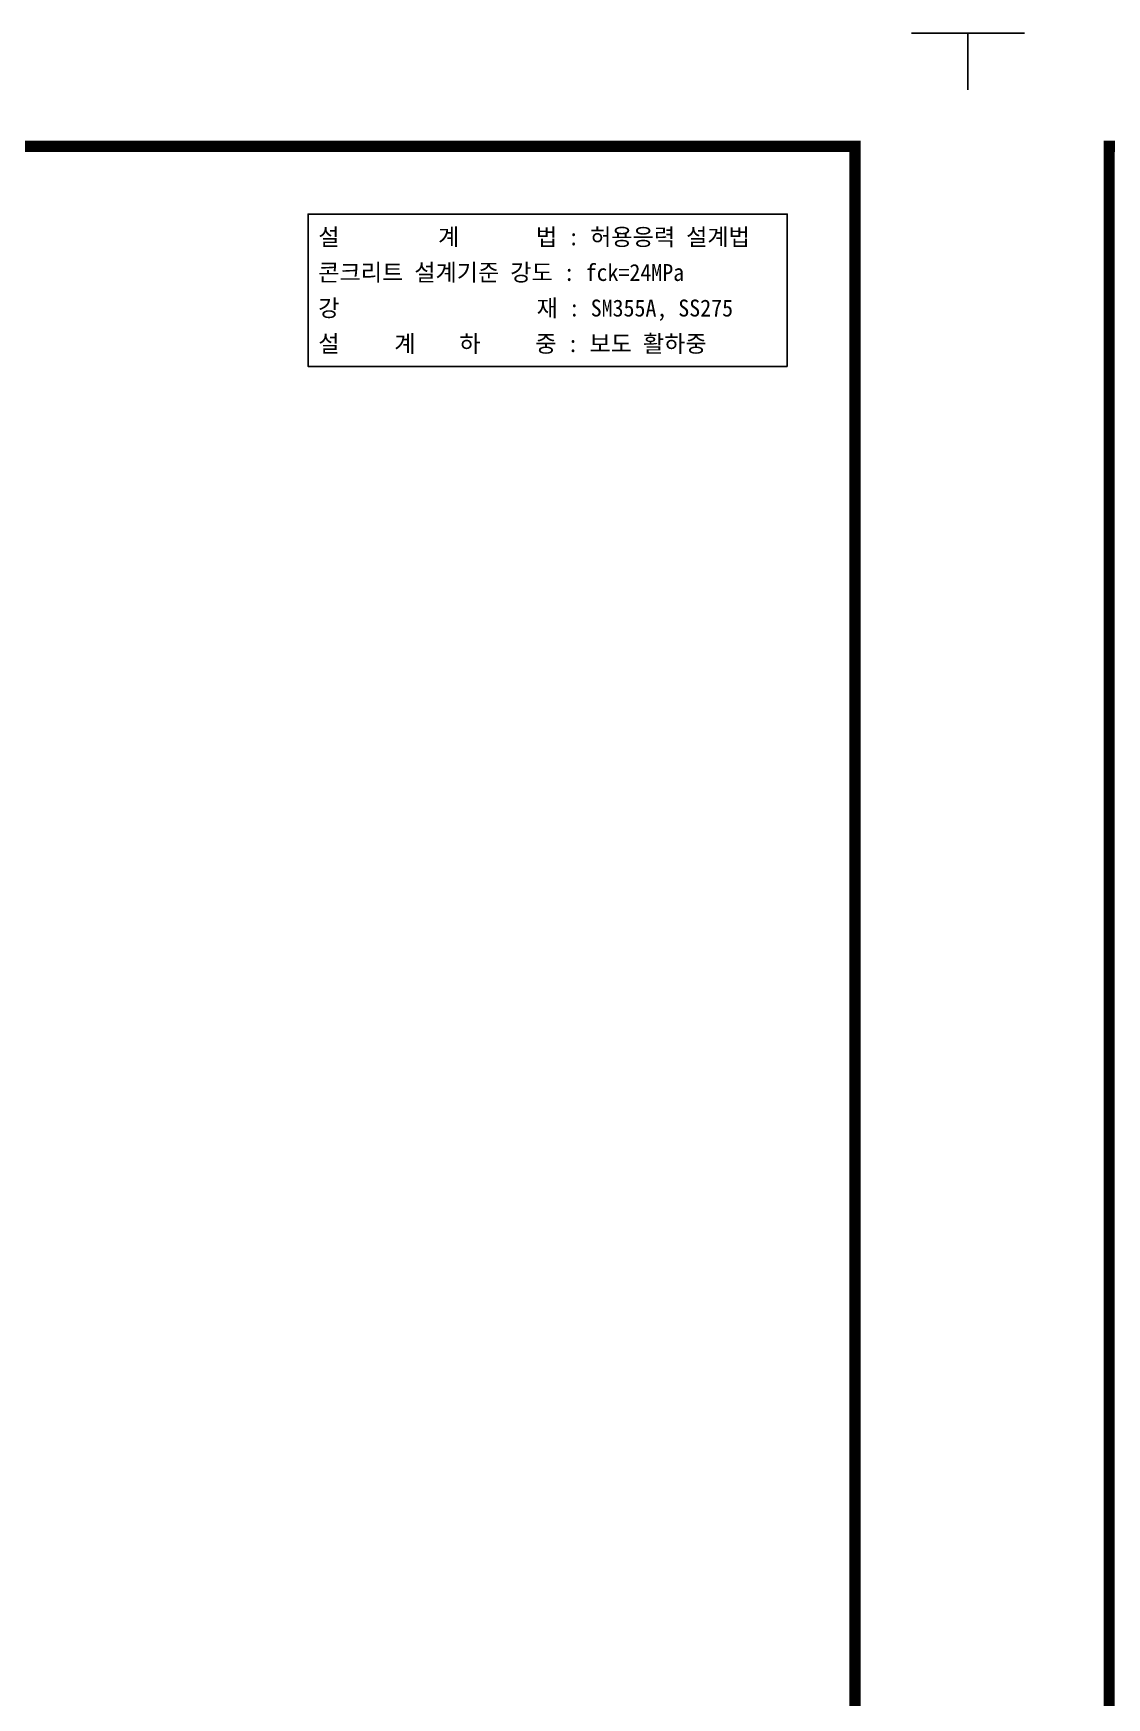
# Model space of a CAD drawing. Header units: millimetres. Extents: x 173610 to 224070, y -281283 to -269403.
# Drawn here: x 197185 to 199085, y -272350 to -269403 of the extents above; entities that cross this region are included whole.
import ezdxf
from ezdxf.enums import TextEntityAlignment as Align

# ---------------------------------------------------------------- set-up
doc = ezdxf.new("R2010")
doc.units = ezdxf.units.MM
for name, color, linetype in [('CX-BORD', 3, 'Continuous'), ('CX-BORD-LIN1', 4, 'Continuous'), ('CX-BORD-TEX1', 7, 'Continuous'), ('CX-BORD-TEX2', 6, 'Continuous'), ('CX-BORD-TEX3', 4, 'Continuous'), ('CX-LGND-LINE', 4, 'Continuous'), ('CX-LGND-TEXT', 3, 'Continuous'), ('CX-MISC', 2, 'Continuous'), ('T25', 7, 'Continuous')]:
    doc.layers.add(name, color=color, linetype=linetype)
doc.styles.add('MLTMHTXT', font='Dotum_1.TTF')
doc.styles.add('TB_BTXT', font='H2GTRE_1.TTF')
doc.styles.add('TB_TEXT', font='')
doc.styles.get('TB_TEXT').set_extended_font_data('DotumChe')

# ---------------------------------------------------------------- blocks, each defined once
blk = doc.blocks.new('CXBLKA1')
at = {"layer": 'CX-BORD-LIN1', "const_width": 2}
blk.add_lwpolyline([(821, 20), (25, 20), (25, 574), (821, 574)], close=True, dxfattribs=at)
at = {"layer": 'CX-MISC'}
for points in [[(10, 594), (0, 594), (0, 594), (0, 594), (0, 594), (0, 594), (0, 584)], [(831, 594), (841, 594), (841, 594), (841, 594), (841, 594), (841, 594), (841, 584)]]:
    blk.add_lwpolyline(points, dxfattribs=at)
at = {"layer": 'CX-BORD-TEX1', "style": 'TB_BTXT'}
blk.add_attdef('UD_TITLE', text='', height=10, dxfattribs=at).set_placement((423, 553), align=Align.MIDDLE_CENTER)
at = {"layer": 'CX-BORD-TEX1', "style": 'MLTMHTXT', "width": 0.8, "flags": 4}
blk.add_attdef('EI_NAME', (69.69, 43.65), '', height=6, dxfattribs=at)
at = {"layer": 'CX-BORD-TEX1', "style": 'TB_BTXT', "flags": 4}
blk.add_attdef('CI_NAME', text='', height=5, dxfattribs=at).set_placement((85, 28), align=Align.MIDDLE_CENTER)
at = {"layer": 'CX-BORD-TEX2', "style": 'TB_BTXT'}
blk.add_attdef('PI_CNAME', text='', height=5, dxfattribs=at).set_placement((40, 552), align=Align.BOTTOM_LEFT)
blk.add_attdef('UD_SUBTITLE', text='', height=7, dxfattribs=at).set_placement((423, 538), align=Align.MIDDLE_CENTER)
at = {"layer": 'CX-BORD-TEX3', "style": 'TB_BTXT'}
blk.add_attdef('UD_CDNAME', text='', height=4, dxfattribs=at).set_placement((42, 544), align=Align.BOTTOM_LEFT)
at = {"layer": 'CX-BORD-TEX3', "style": 'TB_TEXT'}
for tag, height, p in [('DC_RNUM4', 3, (320, 52)), ('DC_RDATE4', 3.5, (353, 52.5)), ('DC_RAPP4', 3.5, (510, 52.5)), ('DC_RCHK4', 3.5, (550, 52.5)), ('DC_RDGN4', 3.5, (590, 52.5)), ('PI_TITLE', 4.5, (243, 50)), ('UD_CDIST', 4.5, (676, 50)), ('DC_RDATE3', 3.5, (353, 45.4)), ('DC_RAPP3', 3.5, (510, 45.4)), ('DC_RCHK3', 3.5, (550, 45.4)), ('DC_RDGN3', 3.5, (590, 45.4)), ('DC_RNUM3', 3, (320, 45)), ('FI_NAME', 4.5, (781, 44.87)), ('PI_CDNAME', 4.5, (243, 38)), ('DC_RNUM2', 3, (320, 38)), ('DC_RDATE2', 3.5, (353, 38.5)), ('DC_RAPP2', 3.5, (510, 38.5)), ('DC_RCHK2', 3.5, (550, 38.5)), ('DC_RDGN2', 3.5, (590, 38.5)), ('DA_HSCALE', 4.5, (658.5, 38)), ('DA_VSCALE', 4.5, (693, 38)), ('DI_TITLE', 4.5, (781, 37.87)), ('DC_RNUM1', 3, (320, 31)), ('DC_RDATE1', 3.5, (353, 31.5)), ('DC_RAPP1', 3.5, (510, 31.5)), ('DC_RCHK1', 3.5, (550, 31.5)), ('DC_RDGN1', 3.5, (590, 31.5)), ('DI_SUBTITLE', 3.5, (781, 30.87)), ('PA_CCLASS', 4.5, (204, 26.5)), ('PI_STAGE', 4.5, (283, 26.5)), ('DI_DRWNO', 4.5, (676, 26.5))]:
    blk.add_attdef(tag, text='', height=height, dxfattribs=at).set_placement(p, align=Align.MIDDLE_CENTER)
for tag, p in [('DC_RDES4', (377, 52.5)), ('DC_RDES3', (377, 45.4)), ('DC_RDES2', (377, 38.5)), ('DC_RDES1', (377, 31.5))]:
    blk.add_attdef(tag, text='', height=3.5, dxfattribs=at).set_placement(p, align=Align.MIDDLE_LEFT)
at = {"layer": 'CX-BORD-TEX3', "style": 'TB_TEXT', "flags": 1}
for tag, p in [('PI_ID', (24, 16)), ('PI_CCODE', (31, 16)), ('PA_DSDATE', (47, 16)), ('PA_DEDATE', (64, 16)), ('PA_CSDATE', (81, 16)), ('PA_CEDATE', (98, 16)), ('PA_CFDATE', (114, 16)), ('EI_ENAME', (132, 16)), ('EI_DEPT', (146, 16)), ('EI_PERSON', (158, 16)), ('EI_EMAIL', (174, 16)), ('CI_CATEG', (189, 16)), ('CI_ROLE', (204, 16)), ('CI_ONAME', (216, 16)), ('CI_ADDR', (232, 16)), ('CI_TEL', (246, 16)), ('CI_FAX', (257, 16)), ('CI_HPADDR', (270, 16)), ('CI_CODE', (287, 16)), ('CI_DEPT', (300, 16)), ('CI_PERSON', (312, 16)), ('CI_EMAIL', (329, 16)), ('CI_PROLE', (342, 16)), ('DI_MANCODE', (357, 16)), ('DI_CATEG', (377, 16)), ('DI_LDATE', (392, 16)), ('DI_PCLASS', (407, 16)), ('DI_MMCLASS', (424, 16)), ('DI_MSCLASS', (443, 16)), ('DI_ECLASS', (462, 16)), ('DI_FNAME', (478, 16)), ('DC_ONAME', (493, 16)), ('DC_NNAME', (510, 16)), ('FI_CODE', (529, 16)), ('FI_CLASS', (545, 16)), ('FI_ICODE1', (563, 16)), ('FI_ICODE2', (581, 16)), ('------------', (597, 16))]:
    blk.add_attdef(tag, p, '', height=2, dxfattribs=at)
blk = doc.blocks.new('기준1')
at = {"layer": 'CX-LGND-LINE', "flags": 128}
blk.add_lwpolyline([(-1200, -3900), (-9684, -3900), (-9684, -1200), (-1200, -1200)], close=True, dxfattribs=at)
at = {"layer": 'CX-LGND-TEXT', "style": 'TB_TEXT'}
for s, p in [('설         계       법 : 허용응력 설계법', (-9504, -1605)), ('콘크리트 설계기준 강도 : fck=24MPa', (-9504, -2235)), ('강                  재 : SM355A, SS275', (-9504, -2865)), ('설     계    하     중 : 보도 활하중', (-9504, -3495))]:
    blk.add_text(s, height=300, dxfattribs=at).set_placement(p, align=Align.MIDDLE_LEFT)

msp = doc.modelspace()

# ---------------------------------------------------------------- block references
at = {"layer": 'CX-BORD', "xscale": 10, "yscale": 10, "zscale": 10}
for p in [(190429.6593, -275343.0251), (198839.6593, -275343.0251)]:
    msp.add_blockref('CXBLKA1', p, dxfattribs=at)
at = {"layer": 'T25', "xscale": 0.1000000000058208, "yscale": 0.1000000000058208, "zscale": 0.1000000000058208}
msp.add_blockref('기준1', (198639.6593, -269603.0251), dxfattribs=at)

doc.saveas('drawing.dxf')
